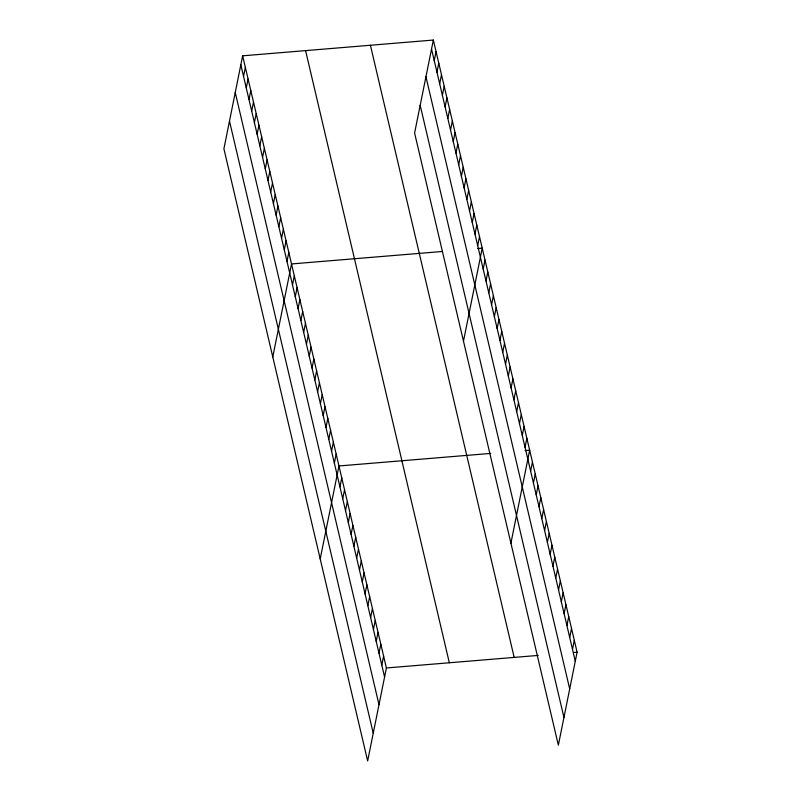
<?xml version="1.0" encoding="UTF-8"?>
<svg xmlns="http://www.w3.org/2000/svg" width="801" height="801" viewBox="0 0 801 801"><rect width="100%" height="100%" fill="white"/><g stroke="black" fill="none" stroke-linecap="round" stroke-linejoin="round"><path stroke-width="1.2" d="M242.643 55.82L223.9 148.796L367.649 760.95L386.402 667.974L242.643 55.82L433.351 40.05L577.1 652.204L558.357 745.18L414.598 133.026L433.351 40.05M243.544 76.395L245.366 67.384M246.257 87.96L248.08 78.949M248.981 99.514L250.793 90.503M251.694 111.079L253.506 102.067M254.408 122.643L256.22 113.632M257.121 134.208L258.943 125.196M259.834 145.772L261.657 136.761M262.558 157.336L264.37 148.325M265.271 168.901L267.083 159.89M267.985 180.455L269.797 171.444M270.698 192.02L272.52 183.008M273.411 203.584L275.234 194.573M276.125 215.149L277.947 206.137M278.848 226.713L280.66 217.702M281.562 238.277L283.374 229.266M284.275 249.842L286.097 240.821M286.988 261.396L288.811 252.385M272.781 356.926L291.524 263.95L442.172 251.494M292.495 284.846L294.317 275.834M295.289 296.73L297.101 287.719M298.082 308.615L299.894 299.604M300.866 320.49L302.688 311.479M303.659 332.375L305.471 323.364M306.453 344.26L308.265 335.249M309.236 356.145L311.058 347.133M312.03 368.029L313.852 359.018M314.823 379.914L316.635 370.893M317.607 391.789L319.429 382.778M320.4 403.674L322.222 394.663M323.193 415.559L325.006 406.548M325.987 427.444L327.799 418.432M328.77 439.328L330.593 430.317M331.564 451.203L333.376 442.192M334.357 463.088L336.17 454.077M320.21 558.938L338.963 465.962L490.763 453.406M339.934 486.858L341.757 477.847M342.728 498.743L344.54 489.731M434.242 60.626L436.064 51.614M345.521 510.627L347.334 501.606M436.956 72.19L438.778 63.179M348.305 522.502L350.127 513.491M439.679 83.755L441.491 74.743M351.098 534.387L352.911 525.376M442.392 95.309L444.205 86.298M353.892 546.272L355.704 537.261M445.106 106.873L446.928 97.862M356.675 558.157L358.498 549.146M447.819 118.438L449.641 109.427M359.469 570.042L361.291 561.03M450.532 130.002L452.355 120.991M362.262 581.916L364.075 572.905M453.256 141.567L455.068 132.555M365.046 593.801L366.868 584.79M455.969 153.131L457.782 144.12M367.839 605.686L369.661 596.675M458.683 164.696L460.505 155.674M370.633 617.571L372.445 608.56M461.396 176.25L463.218 167.239M373.426 629.456L375.238 620.445M464.109 187.814L465.932 178.803M376.21 641.331L378.032 632.319M466.833 199.379L468.645 190.368M379.003 653.215L380.815 644.204M469.546 210.943L471.358 201.932M381.797 665.1L383.609 656.089M472.26 222.508L474.082 213.497M474.973 234.072L476.795 225.061M477.686 245.627L479.509 236.615M463.479 341.156L482.222 248.18L477.646 248.56M483.193 269.076L485.016 260.065M485.987 280.961L487.799 271.95M488.78 292.846L490.592 283.834M491.564 304.73L493.386 295.719M494.357 316.605L496.179 307.594M497.151 328.49L498.963 319.479M499.944 340.375L501.756 331.364M502.728 352.26L504.55 343.249M505.521 364.145L507.333 355.133M508.315 376.019L510.127 367.008M511.098 387.904L512.92 378.893M513.892 399.789L515.714 390.778M516.685 411.674L518.497 402.663M519.469 423.559L521.291 414.548M522.262 435.444L524.084 426.432M525.055 447.318L526.868 438.307M510.918 543.168L529.661 450.192L525.086 450.573M530.632 471.088L532.455 462.077M533.426 482.973L535.238 473.962M536.219 494.858L538.032 485.847M539.003 506.733L540.825 497.721M541.796 518.617L543.619 509.606M544.59 530.502L546.402 521.491M547.373 542.387L549.196 533.376M550.167 554.272L551.989 545.261M552.96 566.157L554.773 557.136M555.754 578.032L557.566 569.02M558.537 589.916L560.36 580.905M561.331 601.801L563.143 592.79M564.124 613.686L565.937 604.675M566.908 625.571L568.73 616.56M569.701 637.446L571.524 628.435M572.495 649.331L574.307 640.319M386.402 667.974L538.202 655.418M573.666 652.485L577.1 652.204M431.529 49.061L575.278 661.215M425.942 76.766L569.691 688.92M420.185 105.321L563.944 717.476M370.412 45.257L514.172 657.411M305.582 50.613L449.331 662.767M240.831 64.831L384.58 676.985M235.244 92.536L378.993 704.69M229.486 121.091L373.236 733.245"/></g></svg>
